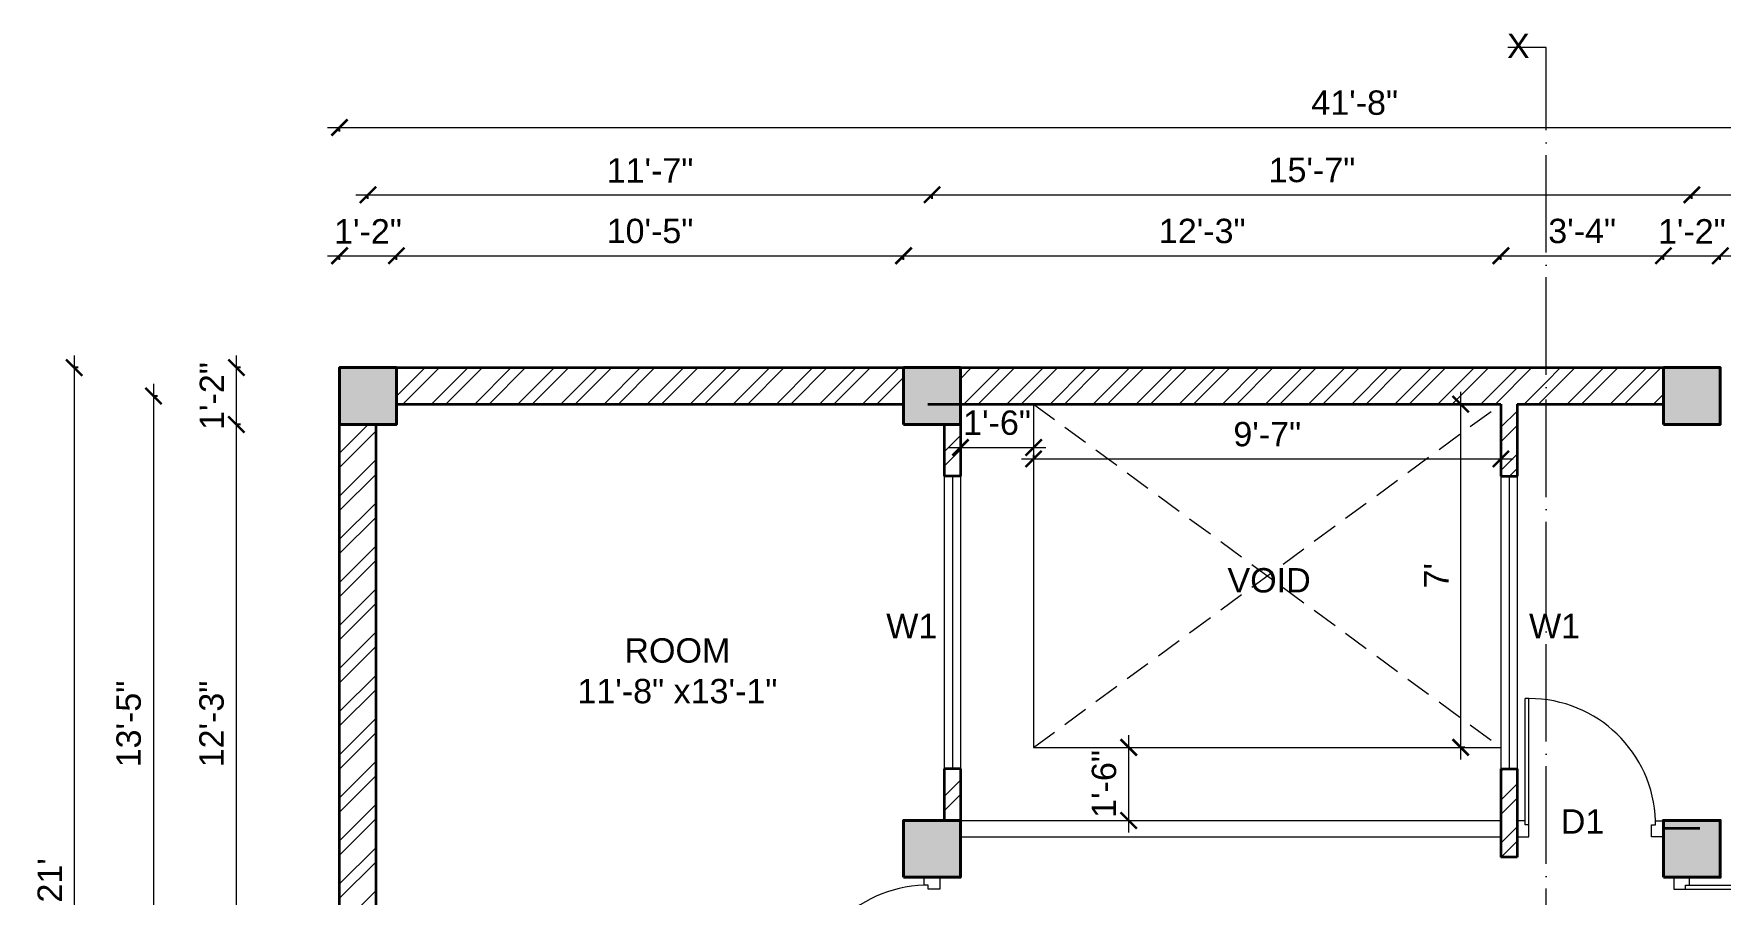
# Model space of a CAD drawing. Header units: inches. Extents: x -12071822 to 12321209, y -1222525 to 1319227.
# Drawn here: x 116372.3 to 116787.4, y 37402.7 to 37614.6 of the extents above; entities that cross this region are included whole.
import ezdxf

# ---------------------------------------------------------------- set-up
doc = ezdxf.new("R2010")
doc.units = ezdxf.units.IN
doc.header["$MEASUREMENT"] = 0
doc.header["$PDMODE"] = 35
doc.linetypes.add('ACAD_ISO04W100', pattern=[30, 24, -3, 0, -3])
doc.linetypes.add('DASHED', pattern=[19.05, 12.7, -6.35])
for name, color, linetype, lineweight in [('Column', 181, 'Continuous', 40), ('Dimension', 130, 'Continuous', 9), ('Hatch', 9, 'Continuous', 9), ('SECTION', 7, 'ACAD_ISO04W100', 18), ('Stairs', 61, 'Continuous', 18), ('TEXT', 255, 'Continuous', 35), ('Walls', 11, 'Continuous', 35), ('Windows', 151, 'Continuous', 15)]:
    doc.layers.add(name, color=color, linetype=linetype, lineweight=lineweight)
doc.styles.get("Standard").update_dxf_attribs({"font": 'arial.ttf'})
doc.dimstyles.get("Standard").update_dxf_attribs({"dimtxt": 6, "dimasz": 4, "dimexe": 0, "dimexo": 6, "dimgap": 3, "dimtad": 1, "dimdec": 0, "dimzin": 0, "dimdsep": 46, "dimlunit": 4, "dimtxsty": 'Standard', "dimblk": 'ARCHTICK', "dimcen": 0.09, "dimdle": 3, "dimclrd": 256, "dimadec": 0, "dimazin": 0, "dimtfac": 1, "dimtdec": 0, "dimtofl": 0, "dimtmove": 0, "dimatfit": 3, "dimfxl": 1, "dimfxlon": 1, "dimtolj": 1, "dimtzin": 0, "dimlwd": -1, "dimarcsym": 0})
pattern_1 = [(45, (-6139.794, -1273.291), (-5.30330086, 5.30330086), []), (45, (-6136.258, -1273.291), (-5.30330086, 5.30330086), [])]
pattern_2 = [(45, (-12690.477, 0), (-5.30330086, 5.30330086), []), (45, (-12686.941, 0), (-5.30330086, 5.30330086), [])]

# ---------------------------------------------------------------- blocks, each defined once
blk = doc.blocks.new('colm')
at = {"layer": 'Hatch'}
h = blk.add_hatch(color=256, dxfattribs=at)
h.dxf.hatch_style = 1
h.paths.add_polyline_path([(66705.71, 8319.73), (66705.71, 8307.73), (66717.71, 8307.73), (66717.71, 8319.73)])
at = {"layer": 'Column'}
blk.add_lwpolyline([(66705.71, 8307.73), (66717.71, 8307.73), (66717.71, 8319.73), (66705.71, 8319.73)], close=True, dxfattribs=at)
blk = doc.blocks.new('GFFGS')
at = {"layer": 'Windows'}
for p, q in [((97915.22, 19628.63), (97915.22, 19658.74)), ((97916.19, 19658.74), (97915.22, 19658.74)), ((97916.19, 19627.65), (97916.19, 19658.77)), ((97915.22, 19628.63), (97913.27, 19628.63)), ((97913.27, 19628.63), (97913.27, 19624.73)), ((97915.22, 19627.65), (97915.22, 19628.63)), ((97916.19, 19627.65), (97915.22, 19627.65)), ((97916.19, 19624.73), (97916.19, 19627.65)), ((97946.35, 19624.73), (97946.35, 19627.65)), ((97946.35, 19627.65), (97947.32, 19627.65)), ((97947.32, 19627.65), (97947.32, 19628.63)), ((97947.32, 19628.63), (97949.27, 19628.63)), ((97949.27, 19628.63), (97949.27, 19624.73)), ((97913.27, 19624.73), (97916.19, 19624.73)), ((97949.27, 19624.73), (97946.35, 19624.73))]:
    blk.add_line(p, q, dxfattribs=at)
blk.add_arc((97916.25, 19627.66), 31.08, 1.7801, 90.1235, dxfattribs=at)
blk = doc.blocks.new('_ArchTick')
at = {"color": 0, "linetype": 'ByBlock', "const_width": 0.15}
blk.add_lwpolyline([(-0.5, -0.5), (0.5, 0.5)], dxfattribs=at)
blk = doc.blocks.new('*D1685')
at = {"layer": 'Defpoints', "color": 0, "transparency": 16777216}
for p in [(116461.61, 37559.94), (116447.61, 37532.41), (116461.61, 37532.41)]:
    blk.add_point(p, dxfattribs=at)
at = {"layer": 'Dimension', "transparency": 16777216}
blk.add_line((116444.61, 37559.94), (116464.61, 37559.94), dxfattribs=at)
at = {"layer": 'Dimension', "color": 0, "lineweight": -2, "transparency": 16777216}
for p, q in [((116447.61, 37558.94), (116447.61, 37559.94)), ((116461.61, 37558.94), (116461.61, 37559.94))]:
    blk.add_line(p, q, dxfattribs=at)
at = {"layer": 'Dimension', "transparency": 16777216, "xscale": 4, "yscale": 4, "zscale": 4, "rotation": 180}
blk.add_blockref('_ArchTick', (116447.61, 37559.94), dxfattribs=at)
at = {"layer": 'Dimension', "transparency": 16777216, "xscale": 4, "yscale": 4, "zscale": 4}
blk.add_blockref('_ArchTick', (116461.61, 37559.94), dxfattribs=at)
at = {"layer": 'Dimension', "color": 0, "lineweight": -2, "transparency": 16777216, "insert": (116454.61, 37565.96), "char_height": 6, "attachment_point": 5}
blk.add_mtext('\\A1;1\'-2"', dxfattribs=at)
blk = doc.blocks.new('*D1686')
at = {"layer": 'Defpoints', "color": 0, "transparency": 16777216}
for p in [(116586.43, 37559.94), (116461.61, 37532.41), (116586.43, 37532.41)]:
    blk.add_point(p, dxfattribs=at)
at = {"layer": 'Dimension', "transparency": 16777216}
blk.add_line((116458.61, 37559.94), (116589.43, 37559.94), dxfattribs=at)
at = {"layer": 'Dimension', "color": 0, "lineweight": -2, "transparency": 16777216}
for p, q in [((116461.61, 37558.94), (116461.61, 37559.94)), ((116586.43, 37558.94), (116586.43, 37559.94))]:
    blk.add_line(p, q, dxfattribs=at)
at = {"layer": 'Dimension', "transparency": 16777216, "xscale": 4, "yscale": 4, "zscale": 4, "rotation": 180}
blk.add_blockref('_ArchTick', (116461.61, 37559.94), dxfattribs=at)
at = {"layer": 'Dimension', "transparency": 16777216, "xscale": 4, "yscale": 4, "zscale": 4}
blk.add_blockref('_ArchTick', (116586.43, 37559.94), dxfattribs=at)
at = {"layer": 'Dimension', "color": 0, "lineweight": -2, "transparency": 16777216, "insert": (116524.02, 37566.01), "char_height": 6, "attachment_point": 5}
blk.add_mtext('\\A1;10\'-5"', dxfattribs=at)
blk = doc.blocks.new('*D1687')
at = {"layer": 'Defpoints', "color": 0, "transparency": 16777216}
for p in [(116787.43, 37559.94), (116773.43, 37532.41), (116787.43, 37532.41)]:
    blk.add_point(p, dxfattribs=at)
at = {"layer": 'Dimension', "transparency": 16777216}
blk.add_line((116770.43, 37559.94), (116790.43, 37559.94), dxfattribs=at)
at = {"layer": 'Dimension', "color": 0, "lineweight": -2, "transparency": 16777216}
for p, q in [((116773.43, 37558.94), (116773.43, 37559.94)), ((116787.43, 37558.94), (116787.43, 37559.94))]:
    blk.add_line(p, q, dxfattribs=at)
at = {"layer": 'Dimension', "transparency": 16777216, "xscale": 4, "yscale": 4, "zscale": 4, "rotation": 180}
blk.add_blockref('_ArchTick', (116773.43, 37559.94), dxfattribs=at)
at = {"layer": 'Dimension', "transparency": 16777216, "xscale": 4, "yscale": 4, "zscale": 4}
blk.add_blockref('_ArchTick', (116787.43, 37559.94), dxfattribs=at)
at = {"layer": 'Dimension', "color": 0, "lineweight": -2, "transparency": 16777216, "insert": (116780.43, 37565.96), "char_height": 6, "attachment_point": 5}
blk.add_mtext('\\A1;1\'-2"', dxfattribs=at)
blk = doc.blocks.new('*D1688')
at = {"layer": 'Defpoints', "color": 0, "transparency": 16777216}
for p in [(116933.3, 37559.94), (116787.43, 37532.41), (116933.3, 37532.41)]:
    blk.add_point(p, dxfattribs=at)
at = {"layer": 'Dimension', "transparency": 16777216}
blk.add_line((116784.43, 37559.94), (116936.3, 37559.94), dxfattribs=at)
at = {"layer": 'Dimension', "color": 0, "lineweight": -2, "transparency": 16777216}
for p, q in [((116787.43, 37558.94), (116787.43, 37559.94)), ((116933.3, 37558.94), (116933.3, 37559.94))]:
    blk.add_line(p, q, dxfattribs=at)
at = {"layer": 'Dimension', "transparency": 16777216, "xscale": 4, "yscale": 4, "zscale": 4, "rotation": 180}
blk.add_blockref('_ArchTick', (116787.43, 37559.94), dxfattribs=at)
at = {"layer": 'Dimension', "transparency": 16777216, "xscale": 4, "yscale": 4, "zscale": 4}
blk.add_blockref('_ArchTick', (116933.3, 37559.94), dxfattribs=at)
at = {"layer": 'Dimension', "color": 0, "lineweight": -2, "transparency": 16777216, "insert": (116860.36, 37565.96), "char_height": 6, "attachment_point": 5}
blk.add_mtext('\\A1;12\'-2"', dxfattribs=at)
blk = doc.blocks.new('*D1689')
at = {"layer": 'Defpoints', "color": 0, "transparency": 16777216}
for p in [(116593.43, 37574.96), (116454.61, 37532.41), (116593.43, 37532.41)]:
    blk.add_point(p, dxfattribs=at)
at = {"layer": 'Dimension', "transparency": 16777216}
blk.add_line((116451.61, 37574.96), (116596.43, 37574.96), dxfattribs=at)
at = {"layer": 'Dimension', "color": 0, "lineweight": -2, "transparency": 16777216}
for p, q in [((116454.61, 37573.96), (116454.61, 37574.96)), ((116593.43, 37573.96), (116593.43, 37574.96))]:
    blk.add_line(p, q, dxfattribs=at)
at = {"layer": 'Dimension', "transparency": 16777216, "xscale": 4, "yscale": 4, "zscale": 4, "rotation": 180}
blk.add_blockref('_ArchTick', (116454.61, 37574.96), dxfattribs=at)
at = {"layer": 'Dimension', "transparency": 16777216, "xscale": 4, "yscale": 4, "zscale": 4}
blk.add_blockref('_ArchTick', (116593.43, 37574.96), dxfattribs=at)
at = {"layer": 'Dimension', "color": 0, "lineweight": -2, "transparency": 16777216, "insert": (116524.02, 37580.97), "char_height": 6, "attachment_point": 5}
blk.add_mtext('\\A1;11\'-7"', dxfattribs=at)
blk = doc.blocks.new('*D1690')
at = {"layer": 'Defpoints', "color": 0, "transparency": 16777216}
for p in [(116780.43, 37574.96), (116593.43, 37532.41), (116780.43, 37532.41)]:
    blk.add_point(p, dxfattribs=at)
at = {"layer": 'Dimension', "transparency": 16777216}
blk.add_line((116590.43, 37574.96), (116783.43, 37574.96), dxfattribs=at)
at = {"layer": 'Dimension', "color": 0, "lineweight": -2, "transparency": 16777216}
for p, q in [((116593.43, 37573.96), (116593.43, 37574.96)), ((116780.43, 37573.96), (116780.43, 37574.96))]:
    blk.add_line(p, q, dxfattribs=at)
at = {"layer": 'Dimension', "transparency": 16777216, "xscale": 4, "yscale": 4, "zscale": 4, "rotation": 180}
blk.add_blockref('_ArchTick', (116593.43, 37574.96), dxfattribs=at)
at = {"layer": 'Dimension', "transparency": 16777216, "xscale": 4, "yscale": 4, "zscale": 4}
blk.add_blockref('_ArchTick', (116780.43, 37574.96), dxfattribs=at)
at = {"layer": 'Dimension', "color": 0, "lineweight": -2, "transparency": 16777216, "insert": (116686.93, 37581.02), "char_height": 6, "attachment_point": 5}
blk.add_mtext('\\A1;15\'-7"', dxfattribs=at)
blk = doc.blocks.new('*D1691')
at = {"layer": 'Defpoints', "color": 0, "transparency": 16777216}
for p in [(116940.3, 37574.96), (116780.43, 37532.41), (116940.3, 37532.41)]:
    blk.add_point(p, dxfattribs=at)
at = {"layer": 'Dimension', "transparency": 16777216}
blk.add_line((116777.43, 37574.96), (116943.3, 37574.96), dxfattribs=at)
at = {"layer": 'Dimension', "color": 0, "lineweight": -2, "transparency": 16777216}
for p, q in [((116780.43, 37573.96), (116780.43, 37574.96)), ((116940.3, 37573.96), (116940.3, 37574.96))]:
    blk.add_line(p, q, dxfattribs=at)
at = {"layer": 'Dimension', "transparency": 16777216, "xscale": 4, "yscale": 4, "zscale": 4, "rotation": 180}
blk.add_blockref('_ArchTick', (116780.43, 37574.96), dxfattribs=at)
at = {"layer": 'Dimension', "transparency": 16777216, "xscale": 4, "yscale": 4, "zscale": 4}
blk.add_blockref('_ArchTick', (116940.3, 37574.96), dxfattribs=at)
at = {"layer": 'Dimension', "color": 0, "lineweight": -2, "transparency": 16777216, "insert": (116860.36, 37581.03), "char_height": 6, "attachment_point": 5}
blk.add_mtext('\\A1;13\'-4"', dxfattribs=at)
blk = doc.blocks.new('*D1580')
at = {"layer": 'Defpoints', "color": 0, "transparency": 16777216}
for p in [(116947.3, 37591.53), (116447.61, 37532.41), (116947.3, 37532.41)]:
    blk.add_point(p, dxfattribs=at)
at = {"layer": 'Dimension', "transparency": 16777216}
blk.add_line((116444.61, 37591.53), (116950.3, 37591.53), dxfattribs=at)
at = {"layer": 'Dimension', "color": 0, "lineweight": -2, "transparency": 16777216}
for p, q in [((116447.61, 37590.53), (116447.61, 37591.53)), ((116947.3, 37590.53), (116947.3, 37591.53))]:
    blk.add_line(p, q, dxfattribs=at)
at = {"layer": 'Dimension', "transparency": 16777216, "xscale": 4, "yscale": 4, "zscale": 4, "rotation": 180}
blk.add_blockref('_ArchTick', (116447.61, 37591.53), dxfattribs=at)
at = {"layer": 'Dimension', "transparency": 16777216, "xscale": 4, "yscale": 4, "zscale": 4}
blk.add_blockref('_ArchTick', (116947.3, 37591.53), dxfattribs=at)
at = {"layer": 'Dimension', "color": 0, "lineweight": -2, "transparency": 16777216, "insert": (116697.45, 37597.6), "char_height": 6, "attachment_point": 5}
blk.add_mtext('\\A1;41\'-8"', dxfattribs=at)
blk = doc.blocks.new('*D1692')
at = {"layer": 'Defpoints', "color": 0, "transparency": 16777216}
for p in [(116447.61, 37532.41), (116422.21, 37518.41), (116447.61, 37518.41)]:
    blk.add_point(p, dxfattribs=at)
at = {"layer": 'Dimension', "transparency": 16777216}
blk.add_line((116422.21, 37535.41), (116422.21, 37515.41), dxfattribs=at)
at = {"layer": 'Dimension', "color": 0, "lineweight": -2, "transparency": 16777216}
for p, q in [((116423.21, 37532.41), (116422.21, 37532.41)), ((116423.21, 37518.41), (116422.21, 37518.41))]:
    blk.add_line(p, q, dxfattribs=at)
at = {"layer": 'Dimension', "transparency": 16777216, "xscale": 4, "yscale": 4, "zscale": 4}
for p, rotation in [((116422.21, 37532.41), 90), ((116422.21, 37518.41), 270)]:
    blk.add_blockref('_ArchTick', p, dxfattribs=dict(at, rotation=rotation))
at = {"layer": 'Dimension', "color": 0, "lineweight": -2, "transparency": 16777216, "insert": (116416.2, 37525.41), "char_height": 6, "attachment_point": 5, "rotation": 90}
blk.add_mtext('\\A1;1\'-2"', dxfattribs=at)
blk = doc.blocks.new('*D1693')
at = {"layer": 'Defpoints', "color": 0, "transparency": 16777216}
for p in [(116447.61, 37518.41), (116422.21, 37370.91), (116447.61, 37370.91)]:
    blk.add_point(p, dxfattribs=at)
at = {"layer": 'Dimension', "transparency": 16777216}
blk.add_line((116422.21, 37521.41), (116422.21, 37367.91), dxfattribs=at)
at = {"layer": 'Dimension', "color": 0, "lineweight": -2, "transparency": 16777216}
for p, q in [((116423.21, 37518.41), (116422.21, 37518.41)), ((116423.21, 37370.91), (116422.21, 37370.91))]:
    blk.add_line(p, q, dxfattribs=at)
at = {"layer": 'Dimension', "transparency": 16777216, "xscale": 4, "yscale": 4, "zscale": 4}
for p, rotation in [((116422.21, 37518.41), 90), ((116422.21, 37370.91), 270)]:
    blk.add_blockref('_ArchTick', p, dxfattribs=dict(at, rotation=rotation))
at = {"layer": 'Dimension', "color": 0, "lineweight": -2, "transparency": 16777216, "insert": (116416.14, 37444.66), "char_height": 6, "attachment_point": 5, "rotation": 90}
blk.add_mtext('\\A1;12\'-3"', dxfattribs=at)
blk = doc.blocks.new('*D1698')
at = {"layer": 'Defpoints', "color": 0, "transparency": 16777216}
for p in [(116447.61, 37525.41), (116401.81, 37363.91), (116447.61, 37363.91)]:
    blk.add_point(p, dxfattribs=at)
at = {"layer": 'Dimension', "transparency": 16777216}
blk.add_line((116401.81, 37528.41), (116401.81, 37360.91), dxfattribs=at)
at = {"layer": 'Dimension', "color": 0, "lineweight": -2, "transparency": 16777216}
for p, q in [((116402.81, 37525.41), (116401.81, 37525.41)), ((116402.81, 37363.91), (116401.81, 37363.91))]:
    blk.add_line(p, q, dxfattribs=at)
at = {"layer": 'Dimension', "transparency": 16777216, "xscale": 4, "yscale": 4, "zscale": 4}
for p, rotation in [((116401.81, 37525.41), 90), ((116401.81, 37363.91), 270)]:
    blk.add_blockref('_ArchTick', p, dxfattribs=dict(at, rotation=rotation))
at = {"layer": 'Dimension', "color": 0, "lineweight": -2, "transparency": 16777216, "insert": (116395.74, 37444.66), "char_height": 6, "attachment_point": 5, "rotation": 90}
blk.add_mtext('\\A1;13\'-5"', dxfattribs=at)
blk = doc.blocks.new('*D1581')
at = {"layer": 'Defpoints', "color": 0, "transparency": 16777216}
for p in [(116447.61, 37532.41), (116382.3, 37279.91), (116572.43, 37279.91)]:
    blk.add_point(p, dxfattribs=at)
at = {"layer": 'Dimension', "transparency": 16777216}
blk.add_line((116382.3, 37535.41), (116382.3, 37276.91), dxfattribs=at)
at = {"layer": 'Dimension', "color": 0, "lineweight": -2, "transparency": 16777216}
for p, q in [((116383.3, 37532.41), (116382.3, 37532.41)), ((116383.3, 37279.91), (116382.3, 37279.91))]:
    blk.add_line(p, q, dxfattribs=at)
at = {"layer": 'Dimension', "transparency": 16777216, "xscale": 4, "yscale": 4, "zscale": 4}
for p, rotation in [((116382.3, 37532.41), 90), ((116382.3, 37279.91), 270)]:
    blk.add_blockref('_ArchTick', p, dxfattribs=dict(at, rotation=rotation))
at = {"layer": 'Dimension', "color": 0, "lineweight": -2, "transparency": 16777216, "insert": (116376.28, 37406.16), "char_height": 6, "attachment_point": 5, "rotation": 90}
blk.add_mtext("\\A1;21'", dxfattribs=at)
blk = doc.blocks.new('*D1587')
at = {"layer": 'Defpoints', "color": 0, "transparency": 16777216}
for p in [(116773.43, 37559.94), (116773.43, 37532.41), (116733.43, 37523.41)]:
    blk.add_point(p, dxfattribs=at)
at = {"layer": 'Dimension', "transparency": 16777216}
blk.add_line((116730.43, 37559.94), (116776.43, 37559.94), dxfattribs=at)
at = {"layer": 'Dimension', "color": 0, "lineweight": -2, "transparency": 16777216}
for p, q in [((116733.43, 37558.94), (116733.43, 37559.94)), ((116773.43, 37558.94), (116773.43, 37559.94))]:
    blk.add_line(p, q, dxfattribs=at)
at = {"layer": 'Dimension', "transparency": 16777216, "xscale": 4, "yscale": 4, "zscale": 4, "rotation": 180}
blk.add_blockref('_ArchTick', (116733.43, 37559.94), dxfattribs=at)
at = {"layer": 'Dimension', "transparency": 16777216, "xscale": 4, "yscale": 4, "zscale": 4}
blk.add_blockref('_ArchTick', (116773.43, 37559.94), dxfattribs=at)
at = {"layer": 'Dimension', "color": 0, "transparency": 16777216, "insert": (116753.43, 37566.01), "char_height": 6, "attachment_point": 5}
blk.add_mtext('\\A1;3\'-4"', dxfattribs=at)
blk = doc.blocks.new('*D1710')
at = {"layer": 'Defpoints', "color": 0, "transparency": 16777216}
for p in [(116733.43, 37559.94), (116586.43, 37532.41), (116733.43, 37523.41)]:
    blk.add_point(p, dxfattribs=at)
at = {"layer": 'Dimension', "transparency": 16777216}
blk.add_line((116583.43, 37559.94), (116736.43, 37559.94), dxfattribs=at)
at = {"layer": 'Dimension', "color": 0, "lineweight": -2, "transparency": 16777216}
for p, q in [((116586.43, 37558.94), (116586.43, 37559.94)), ((116733.43, 37558.94), (116733.43, 37559.94))]:
    blk.add_line(p, q, dxfattribs=at)
at = {"layer": 'Dimension', "transparency": 16777216, "xscale": 4, "yscale": 4, "zscale": 4, "rotation": 180}
blk.add_blockref('_ArchTick', (116586.43, 37559.94), dxfattribs=at)
at = {"layer": 'Dimension', "transparency": 16777216, "xscale": 4, "yscale": 4, "zscale": 4}
blk.add_blockref('_ArchTick', (116733.43, 37559.94), dxfattribs=at)
at = {"layer": 'Dimension', "color": 0, "transparency": 16777216, "insert": (116659.93, 37566.01), "char_height": 6, "attachment_point": 5}
blk.add_mtext('\\A1;12\'-3"', dxfattribs=at)
blk = doc.blocks.new('*D1609')
at = {"layer": 'Defpoints', "color": 0, "transparency": 16777216}
for p in [(116600.43, 37518.41), (116618.43, 37518.41), (116618.43, 37512.74)]:
    blk.add_point(p, dxfattribs=at)
at = {"layer": 'Dimension', "transparency": 16777216}
blk.add_line((116597.43, 37512.74), (116621.43, 37512.74), dxfattribs=at)
at = {"layer": 'Dimension', "transparency": 16777216, "xscale": 4, "yscale": 4, "zscale": 4, "rotation": 180}
blk.add_blockref('_ArchTick', (116600.43, 37512.74), dxfattribs=at)
at = {"layer": 'Dimension', "transparency": 16777216, "xscale": 4, "yscale": 4, "zscale": 4}
blk.add_blockref('_ArchTick', (116618.43, 37512.74), dxfattribs=at)
at = {"layer": 'Dimension', "color": 0, "transparency": 16777216, "insert": (116609.43, 37518.81), "char_height": 6, "attachment_point": 5}
blk.add_mtext('\\A1;1\'-6"', dxfattribs=at)
blk = doc.blocks.new('*D1610')
at = {"layer": 'Defpoints', "color": 0, "transparency": 16777216}
for p in [(116641.63, 37438.91), (116641.84, 37438.91), (116641.63, 37420.91)]:
    blk.add_point(p, dxfattribs=at)
at = {"layer": 'Dimension', "transparency": 16777216}
blk.add_line((116641.84, 37417.91), (116641.84, 37441.91), dxfattribs=at)
at = {"layer": 'Dimension', "transparency": 16777216, "xscale": 4, "yscale": 4, "zscale": 4}
for p, rotation in [((116641.84, 37438.91), 90), ((116641.84, 37420.91), 270)]:
    blk.add_blockref('_ArchTick', p, dxfattribs=dict(at, rotation=rotation))
at = {"layer": 'Dimension', "color": 0, "transparency": 16777216, "insert": (116635.78, 37429.91), "char_height": 6, "attachment_point": 5, "rotation": 90}
blk.add_mtext('\\A1;1\'-6"', dxfattribs=at)
blk = doc.blocks.new('*D1802')
at = {"layer": 'Defpoints', "color": 0, "transparency": 16777216}
for p in [(116723.54, 37523.41), (116733.43, 37523.41), (116733.43, 37438.91)]:
    blk.add_point(p, dxfattribs=at)
at = {"layer": 'Windows', "transparency": 16777216}
blk.add_line((116723.54, 37435.91), (116723.54, 37526.41), dxfattribs=at)
at = {"layer": 'Windows', "color": 0, "lineweight": -2, "transparency": 16777216}
for p, q in [((116724.54, 37523.41), (116723.54, 37523.41)), ((116724.54, 37438.91), (116723.54, 37438.91))]:
    blk.add_line(p, q, dxfattribs=at)
at = {"layer": 'Windows', "transparency": 16777216, "xscale": 4, "yscale": 4, "zscale": 4}
for p, rotation in [((116723.54, 37523.41), 90), ((116723.54, 37438.91), 270)]:
    blk.add_blockref('_ArchTick', p, dxfattribs=dict(at, rotation=rotation))
at = {"layer": 'Windows', "color": 0, "transparency": 16777216, "insert": (116717.54, 37481.16), "char_height": 6, "attachment_point": 5, "rotation": 90}
blk.add_mtext("\\A1;7'", dxfattribs=at)
blk = doc.blocks.new('*D1803')
at = {"layer": 'Defpoints', "color": 0, "transparency": 16777216}
for p in [(116618.43, 37523.41), (116733.43, 37523.41), (116733.43, 37509.93)]:
    blk.add_point(p, dxfattribs=at)
at = {"layer": 'Windows', "color": 0, "lineweight": -2, "transparency": 16777216}
for p, q in [((116618.43, 37510.93), (116618.43, 37509.93)), ((116733.43, 37510.93), (116733.43, 37509.93))]:
    blk.add_line(p, q, dxfattribs=at)
at = {"layer": 'Windows', "transparency": 16777216}
blk.add_line((116615.43, 37509.93), (116736.43, 37509.93), dxfattribs=at)
at = {"layer": 'Windows', "transparency": 16777216, "xscale": 4, "yscale": 4, "zscale": 4, "rotation": 180}
blk.add_blockref('_ArchTick', (116618.43, 37509.93), dxfattribs=at)
at = {"layer": 'Windows', "transparency": 16777216, "xscale": 4, "yscale": 4, "zscale": 4}
blk.add_blockref('_ArchTick', (116733.43, 37509.93), dxfattribs=at)
at = {"layer": 'Windows', "color": 0, "transparency": 16777216, "insert": (116675.93, 37515.99), "char_height": 6, "attachment_point": 5}
blk.add_mtext('\\A1;9\'-7"', dxfattribs=at)

msp = doc.modelspace()

# ---------------------------------------------------------------- hatches: boundary and pattern name
at = {"layer": 'Hatch'}
h = msp.add_hatch(dxfattribs=at)
h.set_pattern_fill('ANSI32', color=256, scale=20)
h.set_pattern_definition(pattern_1)
h.paths.add_polyline_path([(116461.61, 37532.41), (116461.61, 37523.41), (116586.43, 37523.41), (116586.43, 37532.41)])
h = msp.add_hatch(dxfattribs=at)
h.set_pattern_fill('ANSI32', color=256, scale=20)
h.set_pattern_definition(pattern_2)
h.paths.add_polyline_path([(116744.59, 37532.41), (116600.43, 37532.41), (116600.43, 37523.41), (116733.43, 37523.41), (116733.43, 37505.66), (116737.43, 37505.66), (116737.43, 37523.41), (116744.59, 37523.41)])
h = msp.add_hatch(dxfattribs=at)
h.set_pattern_fill('ANSI32', color=256, scale=20)
h.set_pattern_definition(pattern_2)
h.paths.add_polyline_path([(116773.43, 37532.41), (116744.59, 37532.41), (116744.59, 37523.41), (116773.43, 37523.41)])
h = msp.add_hatch(dxfattribs=at)
h.set_pattern_fill('ANSI32', color=256, scale=20)
h.set_pattern_definition(pattern_1)
h.paths.add_polyline_path([(116456.61, 37518.41), (116447.61, 37518.41), (116447.61, 37370.91), (116456.61, 37370.91)])
h = msp.add_hatch(dxfattribs=at)
h.set_pattern_fill('ANSI32', color=256, scale=20)
h.set_pattern_definition(pattern_1)
h.paths.add_polyline_path([(116596.43, 37505.66), (116600.43, 37505.66), (116600.43, 37518.41), (116596.43, 37518.41)])
h.paths.add_polyline_path([(116600.43, 37433.66), (116596.43, 37433.66), (116596.43, 37420.91), (116600.43, 37420.91)])
h = msp.add_hatch(dxfattribs=at)
h.set_pattern_fill('ANSI32', color=256, scale=20)
h.set_pattern_definition(pattern_1)
h.paths.add_polyline_path([(116737.43, 37433.66), (116733.43, 37433.66), (116733.43, 37411.91), (116737.43, 37411.91)])

# ---------------------------------------------------------------- linework, layer by layer
at = {"layer": 'SECTION'}
for p, q in [((116744.59, 37611.22), (116735.16, 37611.22)), ((116744.59, 37199.55), (116744.59, 37611.22))]:
    msp.add_line(p, q, dxfattribs=at)
at = {"layer": 'Stairs'}
for p, q in [((116618.43, 37523.41), (116618.43, 37438.91)), ((116618.43, 37438.91), (116733.43, 37438.91)), ((116600.43, 37420.91), (116733.43, 37420.91)), ((116600.43, 37416.91), (116733.43, 37416.91))]:
    msp.add_line(p, q, dxfattribs=at)
at = {"layer": 'Stairs', "linetype": 'DASHED', "ltscale": 0.5}
for p, q in [((116618.43, 37438.91), (116733.43, 37523.41)), ((116618.43, 37523.41), (116733.43, 37438.91))]:
    msp.add_line(p, q, dxfattribs=at)
at = {"layer": 'Walls'}
for p, q in [((116461.61, 37532.41), (116586.43, 37532.41)), ((116592.43, 37532.41), (116773.43, 37532.41)), ((116461.61, 37523.41), (116586.43, 37523.41)), ((116592.43, 37523.41), (116733.43, 37523.41)), ((116733.43, 37523.41), (116733.43, 37505.66)), ((116737.43, 37523.41), (116773.43, 37523.41)), ((116737.43, 37523.41), (116737.43, 37505.66)), ((116447.61, 37370.91), (116447.61, 37518.41)), ((116456.61, 37370.91), (116456.61, 37518.41)), ((116596.43, 37518.41), (116596.43, 37505.66)), ((116600.43, 37518.41), (116600.43, 37505.66)), ((116600.43, 37505.66), (116596.43, 37505.66)), ((116733.43, 37505.66), (116737.43, 37505.66)), ((116596.43, 37433.66), (116596.43, 37420.91)), ((116600.43, 37433.66), (116596.43, 37433.66)), ((116600.43, 37433.66), (116600.43, 37420.91)), ((116733.43, 37433.66), (116733.43, 37411.91)), ((116733.43, 37433.66), (116737.43, 37433.66)), ((116737.43, 37433.66), (116737.43, 37411.91)), ((116782.43, 37418.91), (116773.43, 37418.91)), ((116737.43, 37411.91), (116733.43, 37411.91))]:
    msp.add_line(p, q, dxfattribs=at)
at = {"layer": 'Windows'}
for p, q in [((116596.43, 37505.66), (116596.43, 37433.66)), ((116598.43, 37505.66), (116598.43, 37433.66)), ((116600.43, 37505.66), (116600.43, 37433.66)), ((116733.43, 37505.66), (116733.43, 37433.66)), ((116735.43, 37505.66), (116735.43, 37433.66)), ((116737.43, 37505.66), (116737.43, 37433.66))]:
    msp.add_line(p, q, dxfattribs=at)

# ---------------------------------------------------------------- block references
at = {"layer": 'Column', "xscale": 1.166666666667879, "yscale": 1.166666666667879, "zscale": 1.166666666667879}
for p in [(38624.29, 27826.06), (38763.1, 27826.06), (38950.1, 27826.06), (38763.1, 27714.57), (38950.1, 27714.57)]:
    msp.add_blockref('colm', p, dxfattribs=at)
at = {"layer": 'Windows'}
msp.add_blockref('GFFGS', (18824.16, 17792.18), dxfattribs=at)
for p, rotation in [((136220.1, -60542.36), 90), ((97151.25, 135320.18), 270)]:
    msp.add_blockref('GFFGS', p, dxfattribs=dict(at, rotation=rotation))

# ---------------------------------------------------------------- texts
at = {"layer": 'TEXT', "char_height": 6}
for s, width, insert, attachment_point in [('X', 18.7269, (116740.53, 37614.61), 3), ('\\pi32.11468;VOID', 84.2389, (116634.03, 37476.96), 7), ('W1', 18.7269, (116582.16, 37471.79), 1), ('W1', 18.7269, (116740.36, 37471.79), 1), ('\\pi29.7286;ROOM\\P\\pi18.16039;11\'-8" x13\'-1"', 84.2389, (116487.99, 37449.68), 7), ('\\pi5.0988;D1', 18.7269, (116743.08, 37423.66), 1)]:
    msp.add_mtext_dynamic_manual_height_columns(s, width=width, gutter_width=1, heights=[0], dxfattribs=dict(at, insert=insert, attachment_point=attachment_point))

# ---------------------------------------------------------------- dimensions: what is measured, and where the dimension line sits
at = {"layer": 'Dimension', "lineweight": -2}
for base, p1, p2, picture, middle in [((116947.3, 37591.53), (116447.61, 37532.41), (116947.3, 37532.41), '*D1580', (116697.45, 37597.6)), ((116593.43, 37574.96), (116454.61, 37532.41), (116593.43, 37532.41), '*D1689', (116524.02, 37580.97)), ((116780.43, 37574.96), (116593.43, 37532.41), (116780.43, 37532.41), '*D1690', (116686.93, 37581.02)), ((116940.3, 37574.96), (116780.43, 37532.41), (116940.3, 37532.41), '*D1691', (116860.36, 37581.03)), ((116586.43, 37559.94), (116461.61, 37532.41), (116586.43, 37532.41), '*D1686', (116524.02, 37566.01)), ((116933.3, 37559.94), (116787.43, 37532.41), (116933.3, 37532.41), '*D1688', (116860.36, 37565.96))]:
    dim = msp.add_linear_dim(base=base, p1=p1, p2=p2, dimstyle='Standard', override={"dimtmove": 1}, dxfattribs=at)
    dim.commit()
    dim.dimension.update_dxf_attribs({"geometry": picture, "text_midpoint": middle})
for base, p1, p2, picture, middle in [((116461.61, 37559.94), (116447.61, 37532.41), (116461.61, 37532.41), '*D1685', (116454.61, 37559.94)), ((116787.43, 37559.94), (116773.43, 37532.41), (116787.43, 37532.41), '*D1687', (116780.43, 37559.94))]:
    dim = msp.add_linear_dim(base=base, p1=p1, p2=p2, dimstyle='Standard', override={"dimtmove": 1}, dxfattribs=at)
    dim.commit()
    dim.dimension.update_dxf_attribs({"geometry": picture, "text_midpoint": middle, "dimtype": 160})
at = {"layer": 'Dimension'}
for base, p1, p2, picture, middle in [((116733.43, 37559.94), (116586.43, 37532.41), (116733.43, 37523.41), '*D1710', (116659.93, 37566.01)), ((116773.43, 37559.94), (116733.43, 37523.41), (116773.43, 37532.41), '*D1587', (116753.43, 37566.01))]:
    dim = msp.add_linear_dim(base=base, p1=p1, p2=p2, dimstyle='Standard', override={"dimtmove": 1}, dxfattribs=at)
    dim.commit()
    dim.dimension.update_dxf_attribs({"geometry": picture, "text_midpoint": middle})
at = {"layer": 'Dimension', "lineweight": -2}
for base, p1, p2, picture, middle in [((116382.2967, 37279.9134), (116447.6079, 37532.4109), (116572.4252, 37279.9134), '*D1581', (116376.2844, 37406.1621)), ((116401.8075, 37363.9134), (116447.6079, 37525.4109), (116447.6079, 37363.9134), '*D1698', (116395.742, 37444.6621)), ((116422.2094, 37370.9134), (116447.6079, 37518.4109), (116447.6079, 37370.9134), '*D1693', (116416.1439, 37444.6621))]:
    dim = msp.add_linear_dim(base=base, p1=p1, p2=p2, angle=90, dimstyle='Standard', override={"dimtmove": 1}, dxfattribs=at)
    dim.commit()
    dim.dimension.update_dxf_attribs({"geometry": picture, "text_midpoint": middle})
dim = msp.add_linear_dim(base=(116422.21, 37518.41), p1=(116447.61, 37532.41), p2=(116447.61, 37518.41), angle=90, dimstyle='Standard', override={"dimtmove": 1}, dxfattribs=at)
dim.commit()
dim.dimension.update_dxf_attribs({"geometry": '*D1692', "text_midpoint": (116422.21, 37525.41), "dimtype": 160})
at = {"layer": 'Dimension'}
dim = msp.add_linear_dim(base=(116618.43, 37512.74), p1=(116600.43, 37518.41), p2=(116618.43, 37518.41), dimstyle='Standard', override={"dimtmove": 1}, dxfattribs=at)
dim.commit()
dim.dimension.update_dxf_attribs({"geometry": '*D1609', "text_midpoint": (116609.43, 37512.74), "dimtype": 160})
dim = msp.add_linear_dim(base=(116641.84, 37438.91), p1=(116641.63, 37420.91), p2=(116641.63, 37438.91), angle=90, dimstyle='Standard', override={"dimtmove": 1}, dxfattribs=at)
dim.commit()
dim.dimension.update_dxf_attribs({"geometry": '*D1610', "text_midpoint": (116641.84, 37429.91), "dimtype": 160})
at = {"layer": 'Windows'}
dim = msp.add_linear_dim(base=(116733.43, 37509.93), p1=(116618.43, 37523.41), p2=(116733.43, 37523.41), dimstyle='Standard', dxfattribs=at)
dim.commit()
dim.dimension.update_dxf_attribs({"geometry": '*D1803', "text_midpoint": (116675.93, 37515.99)})
dim = msp.add_linear_dim(base=(116723.5397, 37523.4109), p1=(116733.4252, 37438.9134), p2=(116733.4252, 37523.4109), angle=90, dimstyle='Standard', dxfattribs=at)
dim.commit()
dim.dimension.update_dxf_attribs({"geometry": '*D1802', "text_midpoint": (116717.5397, 37481.1621)})

doc.saveas('drawing.dxf')
